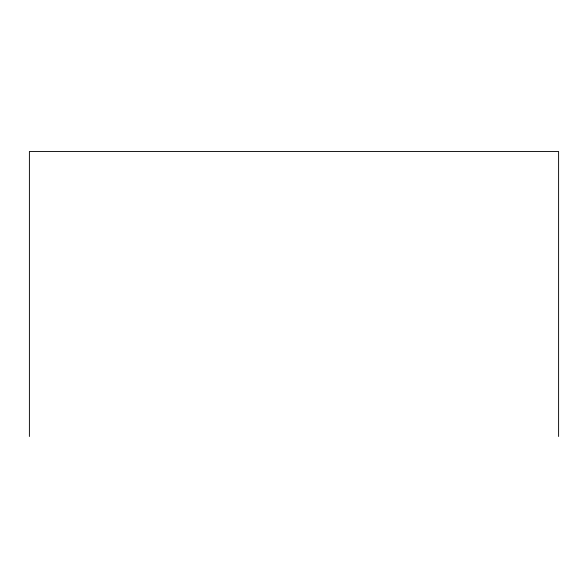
<?xml version="1.0" encoding="UTF-8"?>
<svg xmlns="http://www.w3.org/2000/svg" width="588" height="588" viewBox="0 0 588 588"><rect width="100%" height="100%" fill="white"/><g stroke="black" fill="none" stroke-linecap="round" stroke-linejoin="round"><path stroke-width="0.88" d="M558.6 436.494L558.6 151.506L29.4 151.506L29.4 436.494"/></g></svg>
